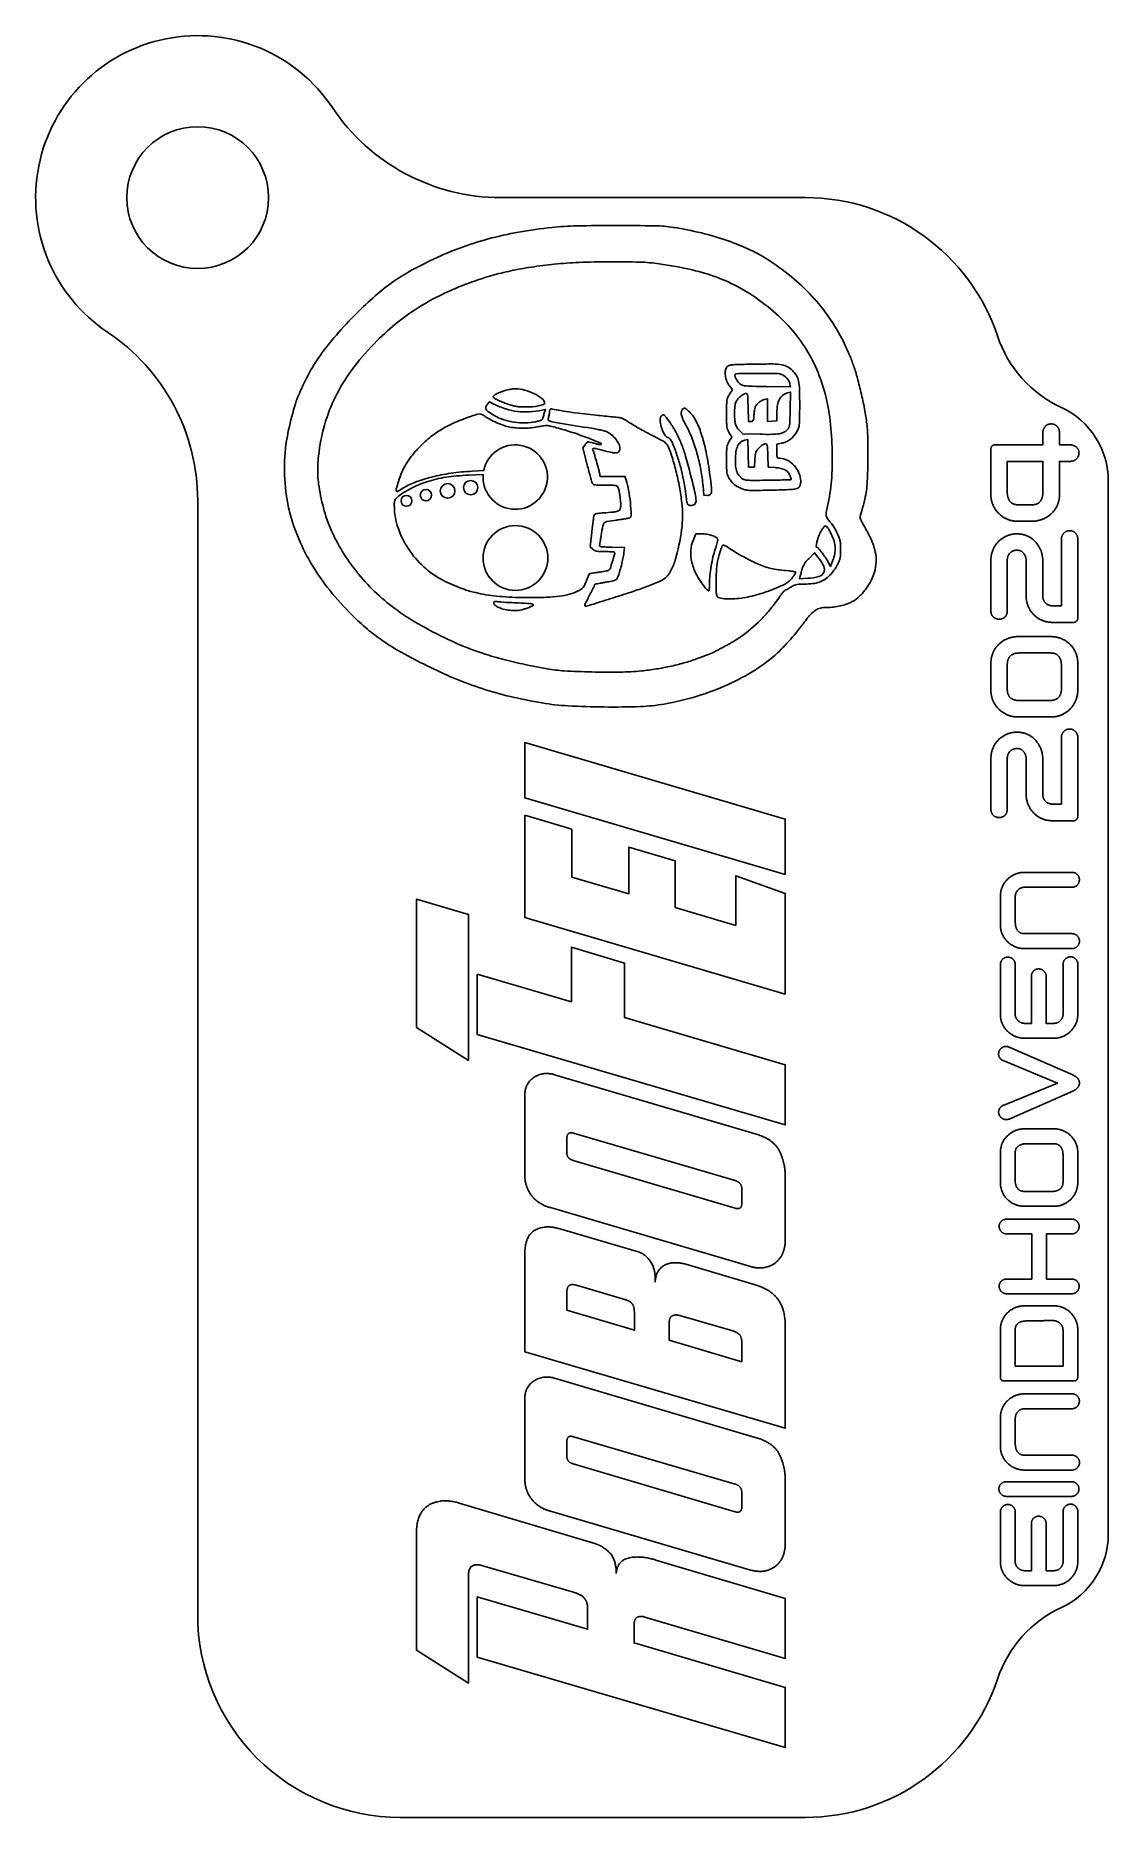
# Model space of a CAD drawing. Header units: millimetres. Extents: x -9.2 to 17.3, y -32.5 to 11.5.
import ezdxf

# ---------------------------------------------------------------- set-up
doc = ezdxf.new("R2010")
doc.units = ezdxf.units.MM

msp = doc.modelspace()

# ---------------------------------------------------------------- linework, layer by layer
for p, q in [((8.425, 1.517), (8.355, 1.5)), ((8.439, 0.834), (8.425, 1.517)), ((8.601, 1.02), (8.593, 0.834)), ((8.926, 0.834), (8.919, 1.122)), ((14.426, 0.156), (14.426, 1.283)), ((8.593, 0.834), (8.439, 0.834)), ((9.108, 0.82), (8.926, 0.834)), ((15.084, -0.095), (15.458, -0.095)), ((15.427, -0.505), (15.087, -0.505)), ((16.571, -0.946), (16.571, -2.898)), ((14.426, -2.72), (14.426, -1.47)), ((14.83, -1.47), (14.83, -2.722)), ((15.296, -2.351), (15.296, -1.478)), ((15.706, -1.478), (15.706, -2.351)), ((16.471, -3.001), (15.949, -3.001)), ((15.087, -3.353), (15.915, -3.353)), ((15.915, -3.757), (15.126, -3.757)), ((14.426, -4.675), (14.426, -4.008)), ((14.83, -4.053), (14.83, -4.636)), ((16.167, -4.636), (16.167, -4.053)), ((16.571, -4.008), (16.571, -4.675)), ((15.126, -4.931), (15.876, -4.931)), ((15.915, -5.336), (15.087, -5.336)), ((16.571, -5.843), (16.571, -7.796)), ((14.426, -7.617), (14.426, -6.368)), ((14.83, -6.368), (14.83, -7.62)), ((15.296, -7.249), (15.296, -6.376)), ((15.706, -6.376), (15.706, -7.249)), ((16.471, -7.899), (15.949, -7.899)), ((15.254, -9.174), (16.426, -9.174)), ((16.426, -9.542), (15.254, -9.542)), ((14.66, -10.465), (14.66, -9.768)), ((15.029, -9.768), (15.029, -10.415)), ((15.254, -10.688), (16.426, -10.688)), ((16.426, -11.057), (15.254, -11.057)), ((14.66, -12.677), (14.66, -11.45)), ((15.026, -11.45), (15.026, -12.677)), ((16.208, -12.677), (16.208, -11.444)), ((16.571, -11.444), (16.571, -12.677)), ((14.875, -13.489), (16.445, -14.178)), ((15.98, -13.271), (15.254, -13.271)), ((3.657, -14.171), (8.665, -15.65)), ((2.92, -16.622), (2.92, -14.69)), ((16.445, -14.576), (14.875, -15.265)), ((3.958, -15.744), (3.958, -16.08)), ((8.117, -16.787), (4.123, -15.615)), ((15.254, -15.508), (15.98, -15.508)), ((14.66, -16.83), (14.66, -16.097)), ((15.026, -16.099), (15.026, -16.794)), ((15.98, -15.876), (15.291, -15.876)), ((16.206, -16.83), (16.206, -16.136)), ((16.571, -16.097), (16.571, -16.83)), ((4.117, -16.286), (8.117, -17.471)), ((9.349, -16.681), (9.349, -18.266)), ((8.277, -17.347), (8.277, -16.999)), ((15.254, -17.053), (15.943, -17.053)), ((8.471, -18.903), (3.551, -17.453)), ((15.98, -17.421), (15.254, -17.421)), ((3.763, -17.972), (5.696, -18.537)), ((14.808, -17.739), (16.426, -17.739)), ((6.892, -18.85), (8.665, -19.38)), ((5.389, -19.722), (4.223, -19.38)), ((16.429, -19.58), (14.808, -19.58)), ((8.059, -20.499), (6.768, -20.122)), ((15.254, -19.879), (15.98, -19.879)), ((14.66, -21.639), (14.66, -20.473)), ((16.571, -20.473), (16.571, -21.639)), ((3.657, -21.666), (8.665, -23.145)), ((16.482, -21.734), (14.75, -21.734)), ((2.92, -24.117), (2.92, -22.185)), ((15.254, -22.052), (16.426, -22.052)), ((16.426, -22.42), (15.254, -22.42)), ((14.66, -23.343), (14.66, -22.646)), ((15.029, -22.646), (15.029, -23.293)), ((3.958, -23.239), (3.958, -23.575)), ((8.117, -24.282), (4.123, -23.11)), ((15.254, -23.566), (16.426, -23.566)), ((4.117, -23.781), (8.117, -24.966)), ((9.349, -24.176), (9.349, -25.761)), ((16.426, -23.934), (15.254, -23.934)), ((8.277, -24.842), (8.277, -24.494)), ((14.808, -24.222), (16.42, -24.222)), ((16.42, -24.584), (14.808, -24.584)), ((1.3, -24.748), (4.647, -25.749)), ((8.471, -26.398), (3.551, -24.948)), ((14.66, -26.194), (14.66, -24.966)), ((15.026, -24.966), (15.026, -26.194)), ((16.208, -26.194), (16.208, -24.961)), ((16.571, -24.961), (16.571, -26.194)), ((4.123, -26.951), (1.883, -26.297)), ((15.98, -26.788), (15.254, -26.788))]:
    msp.add_line(p, q)
for points in [[(-5.155, 0.006), (-5.155, -27.511, 0.414214), (-0.155, -32.511), (9.845, -32.511, 0.322675), (14.588, -29.095, -0.206172), (16.169, -27.325, 0.291776), (17.325, -25.511), (17.325, 0.489, 0.291776), (16.169, 2.302, -0.206172), (14.588, 4.073, 0.322675), (9.845, 7.489), (2.329, 7.489, -0.250492), (-1.829, 9.711, 1.218525), (-7.377, 4.163, -0.250492)], [(7.529, 0.315, -0.064903), (7.527, 0.199, -0.242378), (7.491, 0.149, -0.143298), (7.418, 0.135), (7.339, 0.143), (7.32, 0.373, 0.026155), (7.266, 0.768, 0.022532), (7.169, 1.176, 0.023046), (7.04, 1.561, 0.032933), (6.888, 1.888, -0.016652), (6.811, 2.041, -0.068659), (6.781, 2.139, -0.120122), (6.787, 2.213, -0.114578), (6.825, 2.276, -0.137736), (6.848, 2.289, -0.163614), (6.872, 2.287, -0.072132), (6.904, 2.268, -0.011786), (6.961, 2.219, -0.087498), (7.133, 1.998, -0.041289), (7.276, 1.663, -0.031941), (7.395, 1.213, -0.015704), (7.491, 0.629, -0.004931)], [(6.947, -0.091, -0.086573), (6.928, -0.053, -0.037004), (6.913, 0.019, -0.005543), (6.896, 0.164, 0.018612), (6.853, 0.448, 0.015467), (6.788, 0.746, 0.014874), (6.701, 1.053, 0.013899), (6.595, 1.361, 0.014838), (6.559, 1.448, 0.047546), (6.528, 1.503, 0.06778), (6.494, 1.54, 0.061855), (6.45, 1.567, -0.161097), (6.358, 1.656, -0.056251), (6.289, 1.829, -0.056547), (6.262, 2.008, -0.209038), (6.302, 2.112, -0.438924), (6.372, 2.109, -0.025748), (6.515, 1.92, -0.029146), (6.666, 1.669, -0.027323), (6.79, 1.397, -0.023938), (6.889, 1.103, -0.007058), (7.013, 0.643, -0.00516), (7.125, 0.183, -0.057157), (7.147, -0.005, -0.133172), (7.133, -0.057, -0.124483), (7.094, -0.096, -0.110977), (7.038, -0.115, -0.090123), (6.974, -0.11, -0.174115)], [(7.46, -2.225, -0.178977), (7.449, -2.221, -0.010813), (7.423, -2.196, -0.015078), (7.392, -2.164, -0.010499), (7.359, -2.126, -0.051548), (7.163, -1.832, -0.063351), (7.046, -1.524, -0.070374), (7.018, -1.225, -0.092535), (7.081, -0.959), (7.144, -0.817), (7.315, -0.817, -0.044572), (7.449, -0.829, -0.054099), (7.57, -0.865, -0.065241), (7.657, -0.915, -0.233047), (7.684, -0.971, -0.062397), (7.681, -0.997, -0.015125), (7.645, -1.123, -0.006599), (7.621, -1.195, 0.026545), (7.566, -1.383, 0.032196), (7.49, -1.84, 0.025172), (7.48, -2.04, -0.009707), (7.478, -2.111, -0.016127), (7.474, -2.171, -0.010002), (7.468, -2.218, -0.379527)], [(2.155, -2.514, -0.353074), (2.177, -2.486, -0.072925), (2.208, -2.484, -0.013894), (2.263, -2.49, 0.015167), (2.328, -2.497, 0.004958), (2.606, -2.514, 0.002273), (2.765, -2.522, -0.004005), (3.063, -2.538, -0.159821), (3.123, -2.561, -0.566079), (3.118, -2.594, -0.011981), (2.934, -2.663, -0.020936), (2.849, -2.69, -0.033972), (2.774, -2.704, -0.031287), (2.694, -2.708, -0.014804), (2.59, -2.705, -0.036467), (2.425, -2.682, -0.050876), (2.284, -2.637, -0.062995), (2.186, -2.577, -0.230318)]]:
    msp.add_lwpolyline(points, format="xyb", close=True)
for points in [[(-2.763, 2.326, -0.02068), (-2.671, 2.589, -0.030242), (-2.429, 3.108, -0.029452), (-2.124, 3.599, -0.026359), (-1.732, 4.096, -0.016582), (-1.226, 4.636, -0.015009), (-0.773, 5.061, -0.025615), (-0.367, 5.385, -0.026416), (0.061, 5.658, -0.017266), (0.58, 5.93, -0.021712), (1.293, 6.234, -0.023337), (2.012, 6.467, -0.022715), (2.768, 6.637, -0.018535), (3.589, 6.752, -0.019922), (4.202, 6.79, -0.005421), (5.173, 6.801, -0.004567), (6.136, 6.792, -0.034152), (6.591, 6.753, -0.020978), (7.279, 6.616, -0.024176), (7.919, 6.427, -0.025947), (8.493, 6.194, -0.036005), (8.977, 5.922, -0.030219), (9.564, 5.482, -0.034672), (10.066, 4.993)], [(4.26, 5.888, 0.016543), (3.648, 5.844, 0.010943), (3.078, 5.772, 0.015522), (2.574, 5.68, 0.016634), (2.106, 5.564, 0.016188), (1.643, 5.416, 0.023678), (0.955, 5.134, 0.028964), (0.344, 4.804, 0.029849), (-0.21, 4.415, 0.028213), (-0.725, 3.957, 0.032469), (-1.292, 3.311, 0.043561), (-1.712, 2.655, 0.045897), (-1.997, 1.965, 0.042841), (-2.158, 1.219, 0.010846), (-2.183, 0.988, 0.017259), (-2.192, 0.79)], [(10.448, 2.066, 0.035772), (10.32, 2.7, 0.040013), (10.095, 3.317, 0.042568), (9.779, 3.878, 0.041601), (9.365, 4.387, 0.03514), (8.849, 4.852, 0.035832), (8.3, 5.222, 0.038626), (7.717, 5.499, 0.034876), (7.048, 5.704, 0.021388), (6.238, 5.855, 0.02833), (5.764, 5.896)], [(10.822, 3.855, -0.013505), (10.951, 3.563, -0.018081), (11.052, 3.292, -0.015672), (11.142, 2.985, -0.00714), (11.242, 2.579, -0.014078), (11.325, 2.171, -0.021093), (11.372, 1.81, -0.018718), (11.391, 1.416, -0.008417), (11.388, 0.898, -0.005257), (11.375, 0.496, -0.021794), (11.354, 0.254, -0.026935), (11.314, 0.041, -0.011223), (11.239, -0.243), (11.209, -0.347, 0.207565), (11.229, -0.505), (11.265, -0.566, -0.022087), (11.452, -0.915, -0.046875), (11.558, -1.201, -0.059209), (11.594, -1.455, -0.066484), (11.567, -1.7, -0.053352), (11.476, -1.952, -0.047597), (11.33, -2.19, -0.049344), (11.149, -2.386, -0.071698), (10.953, -2.516, -0.039361), (10.824, -2.565)], [(8.033, 0.464, -0.02289), (7.969, 0.552, -0.042366), (7.93, 0.624, -0.066602), (7.911, 0.691, -0.032537), (7.903, 0.789, -0.007242), (7.903, 1.237, -0.032343), (7.911, 1.335, -0.066087), (7.93, 1.402, -0.042555), (7.969, 1.474), (8.035, 1.576), (7.969, 1.679, -0.043305), (7.93, 1.75, -0.066127), (7.911, 1.819, -0.031596), (7.903, 1.919, -0.003404), (7.902, 2.152, -0.003222), (7.903, 2.392, -0.034549), (7.911, 2.489, -0.072929), (7.932, 2.556, -0.038508), (7.975, 2.631), (8.047, 2.738), (7.978, 2.829, -0.065354), (7.908, 2.951, -0.062825), (7.871, 3.087, -0.069396), (7.871, 3.214, -0.136617), (7.911, 3.306, -0.134875), (7.959, 3.341, -0.062782), (8.035, 3.358, -0.019802), (8.179, 3.367, -0.001344), (8.589, 3.376, -0.005342), (9.05, 3.38, -0.040606), (9.266, 3.361, -0.084779), (9.404, 3.313, -0.071339), (9.529, 3.219, -0.060312), (9.626, 3.094, -0.083878), (9.678, 2.962, -0.045077), (9.701, 2.767, -0.006912), (9.706, 2.374, -0.001864), (9.704, 2.017, -0.02408), (9.697, 1.884, -0.059215), (9.677, 1.798, -0.040279), (9.636, 1.705)], [(9.321, 3.088, 0.070692), (9.249, 3.124, 0.078043), (9.101, 3.148, 0.004386), (8.637, 3.148, 0.001661), (8.141, 3.141, 0.335507), (8.104, 3.112, 0.118985), (8.104, 3.098)], [(2.301, 2.678, -0.011505), (2.37, 2.704, -0.039065), (2.535, 2.75, -0.020207), (2.616, 2.763, -0.027807), (2.689, 2.767, -0.067639), (2.917, 2.736, -0.047457), (3.16, 2.643, -0.048016), (3.353, 2.523, -0.233893), (3.409, 2.41, -0.331851), (3.384, 2.377)], [(8.159, 2.488, 0.073129), (8.124, 2.414, 0.051555), (8.104, 2.307, 0.042416), (8.104, 2.008, 0.044026), (8.124, 1.893, 0.045559), (8.139, 1.852, 0.052106), (8.194, 1.761, 0.038899), (8.225, 1.726), (8.302, 1.653), (8.729, 1.645, 0.007787), (9.033, 1.643, 0.038535), (9.204, 1.659, 0.070944), (9.315, 1.694, 0.092041), (9.401, 1.757, 0.07974), (9.437, 1.81, 0.074093), (9.456, 1.874, 0.028052), (9.465, 1.981, 0.002438), (9.471, 2.255), (9.48, 2.687), (9.399, 2.664, 0.098359), (9.285, 2.605, 0.105405), (9.205, 2.509, 0.081674), (9.159, 2.368, 0.03762), (9.144, 2.174), (9.143, 1.978), (8.913, 1.96), (8.913, 2.517), (8.83, 2.5, 0.054775), (8.792, 2.489)], [(8.122, 3.041, 0.018752), (8.136, 3.01, 0.035602), (8.156, 2.977, 0.043699), (8.214, 2.907, 0.036005), (8.243, 2.882, 0.096983), (8.303, 2.853, 0.041585), (8.392, 2.837, 0.017278), (8.545, 2.829, 0.001892), (8.897, 2.823), (9.482, 2.815), (9.465, 2.883, 0.063218), (9.435, 2.962)], [(8.705, 2.438, 0.036801), (8.67, 2.407, 0.039311), (8.628, 2.358, 0.075043), (8.604, 2.312, 0.053295), (8.59, 2.251, 0.011938), (8.58, 2.145, -0.006015), (8.571, 2.029, -0.075157), (8.56, 1.986, -0.205954), (8.54, 1.967, -0.091555), (8.503, 1.96), (8.439, 1.96), (8.432, 2.314, 0.002), (8.427, 2.549, 0.040002), (8.419, 2.62, 0.217599), (8.4, 2.646, 0.208026), (8.368, 2.65, 0.064581), (8.289, 2.614)], [(2.4, 2.002, -0.055121), (2.179, 2.101, -0.013151), (2.024, 2.198, -0.106049), (1.965, 2.257, -0.228681), (1.959, 2.314, -0.087003), (1.998, 2.386), (2.047, 2.446), (2.158, 2.39, 0.037102), (2.454, 2.27, 0.094684), (3.035, 2.198, 0.037296), (3.35, 2.243), (3.431, 2.26), (3.394, 2.137, -0.009609), (3.379, 2.088, -0.012754), (3.362, 2.045, -0.010099), (3.347, 2.009, -0.113045), (3.338, 1.997, -0.095791), (3.325, 1.99, -0.007562), (3.285, 1.977, -0.010054), (3.237, 1.964, -0.007526), (3.183, 1.952, -0.050854), (2.934, 1.923)], [(2.255, 2.488, -0.028589), (2.209, 2.513, -0.013015), (2.159, 2.544, -0.121559), (2.143, 2.563, -0.253561), (2.143, 2.581)], [(3.113, 2.326, -0.02178), (2.948, 2.319, -0.012117), (2.814, 2.322, -0.026654), (2.712, 2.333, -0.028242), (2.616, 2.354, -0.015355), (2.5, 2.389)], [(3.524, 2.143, 0.009457), (3.53, 2.184, -0.018141), (3.539, 2.237, -0.119336), (3.55, 2.261, -0.207583), (3.568, 2.27, -0.072493), (3.597, 2.268, 0.013507), (3.801, 2.229)], [(3.095, 1.807, 0.025696), (3.27, 1.833, -0.012859), (3.393, 1.856, -0.053496), (3.469, 1.859, -0.044208), (3.55, 1.847, -0.006935), (3.706, 1.807, -0.012549), (4.09, 1.692, -0.011992), (4.473, 1.556, -0.007187), (4.799, 1.426, -0.694079), (4.798, 1.391, -0.111935), (4.778, 1.389, -0.027925), (4.683, 1.406, -0.01174), (4.628, 1.421, 0.004596), (4.511, 1.453, 0.105973), (4.476, 1.455, 0.181439), (4.451, 1.441, 0.019074), (4.408, 1.386), (4.355, 1.31), (4.461, 0.893, 0.002623), (4.503, 0.73, 0.003711), (4.542, 0.585, 0.002147), (4.577, 0.463, 0.052052), (4.59, 0.431, 0.167477), (4.616, 0.407, 0.069422), (4.662, 0.394, 0.030533), (4.743, 0.387, 0.004464), (4.908, 0.386, -0.003137), (5.101, 0.385, -0.047022), (5.168, 0.377, -0.1475), (5.203, 0.359, -0.105691), (5.227, 0.321, -0.050824), (5.251, 0.231, -0.023075), (5.287, -0.084, -0.053463), (5.284, -0.175, -0.152202), (5.259, -0.226, -0.136082), (5.209, -0.257, -0.04687), (5.107, -0.276, -0.004707), (4.861, -0.297, 0.005889), (4.731, -0.308, 0.048235), (4.672, -0.319, 0.124772), (4.642, -0.337, 0.146247), (4.626, -0.367, 0.017292), (4.62, -0.403, 0.001094), (4.605, -0.51, 0.001607), (4.589, -0.637, 0.001194), (4.572, -0.778), (4.53, -1.135), (4.598, -1.194, 0.056617), (4.644, -1.225, 0.071659), (4.693, -1.243, 0.041709), (4.763, -1.251, 0.007813), (4.891, -1.253, -0.005352), (4.978, -1.254, -0.008186), (5.053, -1.256, -0.003682), (5.117, -1.26, -0.18107), (5.129, -1.265, -0.26977), (5.139, -1.303, -0.006069), (5.084, -1.491, -0.007386), (5.026, -1.675, -0.186671), (4.993, -1.715, -0.072962), (4.967, -1.724, -0.01645), (4.826, -1.751, -0.007109), (4.741, -1.763, 0.004032), (4.658, -1.774, 0.006188), (4.587, -1.785, 0.002447), (4.526, -1.796, 0.153692), (4.517, -1.8, 0.092253), (4.51, -1.81, 0.001924), (4.488, -1.859, 0.004417), (4.463, -1.918, 0.002952), (4.436, -1.986, -0.013428), (4.391, -2.089, -0.064447), (4.357, -2.143, -0.080109), (4.314, -2.181, -0.02738), (4.241, -2.222, -0.044383), (4.025, -2.304, -0.03439), (3.778, -2.355, -0.025068), (3.46, -2.382, -0.009354), (3.012, -2.389, -0.017022), (2.352, -2.365, -0.032474), (1.826, -2.293, -0.037134), (1.363, -2.163, -0.03203), (0.9, -1.96, -0.066302), (0.429, -1.631, -0.061089), (0.046, -1.183, -0.062866), (-0.209, -0.668, -0.079878), (-0.3, -0.147, -0.011336), (-0.3, -0.037, -0.086599), (-0.289, 0.013, -0.103066), (-0.263, 0.053, -0.019057), (-0.197, 0.114, -0.040465), (-0.07, 0.206, -0.018553), (0.108, 0.306, -0.018025), (0.308, 0.399, -0.021427), (0.503, 0.472, -0.02059), (0.733, 0.536, -0.018564), (0.974, 0.583, -0.017138), (1.237, 0.616, -0.01261), (1.53, 0.635), (1.891, 0.649, 31.781777), (1.905, 0.748), (1.621, 0.733, 0.021775), (1.1, 0.682, 0.026753), (0.621, 0.588, 0.029569), (0.207, 0.457, 0.050872), (-0.116, 0.294, -0.021), (-0.219, 0.234, -0.434824), (-0.249, 0.245, -0.174282), (-0.252, 0.294, -0.006041), (-0.198, 0.479, -0.027458), (-0.113, 0.708, -0.032862), (-0.008, 0.912, -0.031827), (0.126, 1.106, -0.023226), (0.297, 1.304, -0.029673), (0.562, 1.551, -0.035491), (0.839, 1.749, -0.032656), (1.16, 1.918, -0.01976), (1.559, 2.077, -0.00766), (1.727, 2.134, -0.068234), (1.803, 2.147, -0.123527), (1.861, 2.135, -0.046869), (1.932, 2.091, 0.039971), (2.056, 2.014, 0.034981), (2.41, 1.859, 0.040758), (2.55, 1.821, 0.027821), (2.719, 1.8)], [(6.631, -1.463, -0.043313), (6.521, -1.737, -0.066243), (6.44, -1.855, -0.07391), (6.333, -1.942, -0.04121), (6.161, -2.028, -0.007563), (5.828, -2.154, -0.008072), (5.479, -2.274, -0.002971), (4.982, -2.432, -0.000296), (4.436, -2.603, -0.278677), (4.412, -2.597, -0.319729), (4.405, -2.558, -0.003661), (4.527, -2.312, -0.003862), (4.652, -2.069, -0.280107), (4.689, -2.046, 0.038738), (4.714, -2.045, 0.002799), (4.783, -2.034, 0.003909), (4.865, -2.02, 0.002946), (4.955, -2.003, 0.006246), (5.099, -1.974, 0.062591), (5.156, -1.953, 0.125578), (5.19, -1.924, 0.05279), (5.219, -1.87, 0.027745), (5.258, -1.76, 0.019288), (5.343, -1.425, 0.01829), (5.367, -1.285), (5.385, -1.152), (5.069, -1.145, -0.003764), (4.896, -1.139, -0.027552), (4.813, -1.132, -0.074251), (4.773, -1.119, -0.360245), (4.763, -1.099, 0.019455), (4.769, -1.074, 0.001755), (4.78, -1.012, 0.002278), (4.792, -0.937, 0.001778), (4.805, -0.856, -0.007631), (4.847, -0.613, -0.149204), (4.882, -0.546, -0.155866), (4.948, -0.512, -0.008542), (5.181, -0.475, 0.003088), (5.301, -0.458, 0.004611), (5.406, -0.441, 0.002049), (5.495, -0.425, 0.094062), (5.512, -0.418, 0.274266), (5.548, -0.348, 0.010516), (5.526, -0.045, 0.018959), (5.484, 0.267, 0.037093), (5.423, 0.511), (5.392, 0.603), (4.78, 0.603), (4.763, 0.693, 0.021049), (4.741, 0.787, 0.006206), (4.632, 1.166, 0.018763), (4.598, 1.264, -0.192107), (4.598, 1.289, -0.335833), (4.615, 1.299, -0.032008), (4.671, 1.289, -0.000819), (4.917, 1.227, 0.01011), (5.075, 1.191, 0.055056), (5.163, 1.182, 0.118014), (5.217, 1.196, 0.149924), (5.253, 1.232, 0.181342), (5.266, 1.328, 0.074233), (5.217, 1.451, 0.063236), (5.122, 1.577, 0.058198), (4.995, 1.679, 0.052777), (4.933, 1.71, 0.023384), (4.846, 1.737, 0.01766), (4.729, 1.764, 0.007566), (4.571, 1.792, -0.000465), (3.777, 1.919, -0.015712), (3.589, 1.955, -0.096055), (3.515, 1.987, -0.332094), (3.499, 2.034, 0.0214), (3.507, 2.061)], [(4.391, 2.146, 0.006563), (4.676, 2.115, -0.000942), (5.105, 2.074, -0.014399), (5.252, 2.056, -0.043838), (5.335, 2.035, -0.068517), (5.4, 2.002, 0.009883), (5.544, 1.907, 0.010386), (5.689, 1.82, 0.008817), (5.857, 1.727, 0.00439), (6.073, 1.615, -0.007743), (6.318, 1.486, -0.077563), (6.409, 1.415, -0.095598), (6.467, 1.325, -0.014449), (6.541, 1.123, -0.018952), (6.651, 0.745, -0.016498), (6.738, 0.342, -0.017026), (6.795, -0.046, -0.027903), (6.814, -0.378, -0.032426), (6.792, -0.713)], [(-3.01, 0.963, -0.024844), (-2.977, 1.369, -0.016765), (-2.927, 1.67)], [(9.47, 1.516, -0.055225), (9.364, 1.454, -0.065837), (9.252, 1.421), (9.143, 1.404), (9.143, 1.228, 0.005477), (9.145, 1.112, 0.08947), (9.152, 1.074, 0.236666), (9.172, 1.057, 0.063689), (9.214, 1.051, -0.120305), (9.399, 1.004, -0.085731), (9.569, 0.873, -0.083102), (9.689, 0.687, -0.101694), (9.732, 0.486, -0.100299), (9.708, 0.366, -0.22319), (9.641, 0.306, -0.064812), (9.488, 0.28, -0.003713), (9.011, 0.265, -0.001662), (8.615, 0.257, -0.017983), (8.456, 0.26, -0.044158), (8.355, 0.274, -0.046281), (8.261, 0.306, -0.021901), (8.161, 0.356)], [(9.444, -2.156, 0.012626), (9.485, -2.13, -0.034256), (9.55, -2.091, -0.063553), (9.608, -2.07, -0.042455), (9.683, -2.061, -0.008302), (9.819, -2.057, 0.025129), (10.034, -2.043, 0.053818), (10.196, -2.007, 0.06444), (10.327, -1.942, 0.054237), (10.446, -1.843, 0.023552), (10.497, -1.786, 0.028117), (10.603, -1.637, 0.023577), (10.641, -1.57, 0.019905), (10.682, -1.479, 0.046303), (10.704, -1.408, 0.039787), (10.714, -1.327, 0.011523), (10.717, -1.201, 0.012546), (10.713, -1.078, 0.036), (10.703, -0.993, 0.039744), (10.681, -0.915, 0.018181), (10.64, -0.817, 0.019383), (10.603, -0.744, 0.023742), (10.502, -0.579, 0.020637), (10.454, -0.515), (10.403, -0.452, -0.226222), (10.362, -0.285), (10.411, -0.054, 0.036624), (10.497, 0.58)], [(3.986, -5.062, -0.028967), (3.345, -4.99, -0.015549), (2.566, -4.832, -0.020465), (1.867, -4.637, -0.020749), (1.194, -4.388, -0.016738), (0.494, -4.067, -0.010807), (-0.119, -3.744, -0.022625), (-0.578, -3.462, -0.026166), (-0.965, -3.169, -0.021002), (-1.35, -2.815, -0.027033), (-1.896, -2.207, -0.033661), (-2.331, -1.584, -0.035538), (-2.659, -0.94, -0.037396), (-2.887, -0.267, -0.027211), (-2.963, 0.117)], [(-2.17, 0.424, 0.031746), (-2.05, -0.173, 0.036412), (-1.858, -0.722, 0.036079), (-1.587, -1.242, 0.030161), (-1.229, -1.752)], [(10.292, -0.657, -0.064736), (10.312, -0.635, -0.212792), (10.348, -0.625, -0.180535), (10.383, -0.645, -0.056027), (10.427, -0.708, -0.007012), (10.503, -0.858, -0.048357), (10.559, -1.007, -0.057299), (10.582, -1.156, -0.056137), (10.57, -1.308, -0.043675), (10.525, -1.468), (10.468, -1.62), (10.413, -1.517, 0.028277), (10.35, -1.41, 0.014663), (10.26, -1.285, 0.007205), (10.166, -1.166, 0.226019), (10.133, -1.15, -0.446416), (10.114, -1.129)], [(8.152, -2.412, -0.020589), (7.955, -2.422, -0.041195), (7.8, -2.411, -0.01584), (7.726, -2.397, -0.092027), (7.69, -2.382, -0.13782), (7.669, -2.358, -0.052473), (7.654, -2.315, -0.046261), (7.648, -2.267, -0.011818), (7.643, -2.031, -0.005216), (7.645, -1.893, -0.007335), (7.652, -1.707, -0.018774), (7.665, -1.573, -0.022982), (7.685, -1.457, -0.017524), (7.718, -1.333, -0.006493), (7.744, -1.249, -0.008976), (7.77, -1.175, -0.006115), (7.793, -1.114, -0.102261), (7.805, -1.096, -0.243153), (7.821, -1.091, -0.052458), (7.85, -1.099, -0.040488), (7.887, -1.117, -0.021225), (7.929, -1.145, 0.022439), (8.095, -1.254, 0.018802), (8.565, -1.509)], [(9.822, -1.555, -0.033014), (9.87, -1.492, -0.017524), (9.936, -1.42), (10.073, -1.281), (10.158, -1.388, -0.054594), (10.3, -1.614, -0.230236), (10.301, -1.769, -0.219006), (10.178, -1.87, -0.049838), (9.904, -1.913), (9.699, -1.925), (9.716, -1.864, 0.001314), (9.725, -1.832)], [(8.899, -1.641, 0.02286), (9.047, -1.679, 0.019603), (9.214, -1.706, 0.009447), (9.431, -1.728, -0.009251), (9.498, -1.735, -0.015146), (9.553, -1.744, -0.009983), (9.604, -1.754, -0.159317), (9.592, -1.803, -0.022023), (9.54, -1.877, -0.025463), (9.478, -1.951, -0.041575), (9.417, -2.006, -0.054156), (9.289, -2.083)], [(8.753, -2.931, 0.024424), (8.993, -2.662, 0.021758), (9.217, -2.36, -0.011891), (9.26, -2.298, -0.017333), (9.302, -2.247, -0.012914), (9.338, -2.207, -0.324205), (9.371, -2.196)], [(10.5, -2.627, -0.032222), (10.349, -2.632, 0.07655), (10.219, -2.647, 0.072968), (10.097, -2.701, 0.062031), (9.98, -2.796, 0.036129), (9.865, -2.936, -0.013247), (9.705, -3.149)], [(-0.289, -2.659, 0.029476), (0.304, -3.046, 0.019577), (1.025, -3.422)], [(1.969, -3.794, 0.015965), (2.469, -3.937, 0.014019), (2.999, -4.055), (3.473, -4.146, 0.033425), (3.89, -4.198, 0.008555), (4.569, -4.225, 0.009116), (5.271, -4.228, 0.020448), (5.803, -4.199, 0.016347), (6.164, -4.152, 0.014496), (6.537, -4.081, 0.014887), (6.891, -3.991, 0.021555), (7.198, -3.888, -0.000521), (7.258, -3.865, -0.000412), (7.324, -3.841, -0.000417), (7.384, -3.818, -0.001046), (7.429, -3.801, 0.02482), (7.589, -3.733)], [(9.336, -3.577, -0.016069), (9.162, -3.75, -0.046795), (8.613, -4.172, -0.034497), (7.938, -4.536, -0.032581), (7.174, -4.824, -0.030314), (6.361, -5.018, -0.034961), (5.775, -5.079)]]:
    msp.add_lwpolyline(points, format="xyb")
for points in [[(14.529, 1.386), (15.709, 1.386), (15.709, 1.673)], [(16.119, 1.673), (16.119, 1.386), (16.351, 1.386)], [(15.709, 0.204), (15.709, 0.976), (14.83, 0.976), (14.83, 0.204)], [(16.395, 0.976), (16.119, 0.976), (16.119, 0.156)], [(15.952, -2.591), (16.167, -2.591), (16.167, -0.946)], [(15.952, -7.489), (16.167, -7.489), (16.167, -5.843)], [(15.254, -12.903), (15.425, -12.903), (15.425, -11.74)], [(15.79, -11.74), (15.79, -12.903), (15.98, -12.903)], [(14.727, -14.928), (16.074, -14.376), (14.727, -13.823)], [(14.808, -19.218), (15.433, -19.218), (15.433, -18.102), (14.808, -18.102)], [(16.423, -18.102), (15.798, -18.102), (15.798, -19.218), (16.423, -19.218)], [(9.349, -20.387), (9.349, -22.903), (2.92, -21.012), (2.92, -18.614)], [(3.958, -19.557), (3.958, -19.987), (5.625, -20.482), (5.625, -20.052)], [(6.485, -20.305), (6.485, -20.729), (8.277, -21.259), (8.277, -20.782)], [(15.026, -20.473), (15.026, -21.365), (16.206, -21.365), (16.206, -20.473)], [(1.53, -26.533), (1.53, -29.196), (0.245, -28.383), (0.245, -25.49)], [(15.254, -26.419), (15.425, -26.419), (15.425, -25.256)], [(15.79, -25.256), (15.79, -26.419), (15.98, -26.419)], [(6.155, -26.156), (9.349, -27.105), (9.349, -28.589), (5.884, -27.564)], [(5.619, -27.759), (5.619, -28.201), (9.349, -29.302), (9.349, -30.787), (1.748, -28.554), (1.748, -27.069), (4.47, -27.865), (4.47, -27.334)]]:
    msp.add_lwpolyline(points)
for points in [[(9.349, -9.228), (2.92, -7.336), (2.92, -5.969), (9.349, -7.861)], [(2.92, -7.76), (4.081, -8.108), (4.081, -9.292), (5.489, -9.705), (5.489, -8.55), (6.633, -8.886), (6.633, -10.041), (8.129, -10.483), (8.129, -9.257), (9.349, -9.699), (9.349, -12.18), (2.92, -10.288)], [(1.53, -13.818), (0.245, -13.004), (0.245, -9.84), (1.53, -10.212)], [(1.742, -11.691), (4.069, -12.368), (4.069, -11.025), (5.378, -11.414), (5.378, -12.757), (9.349, -13.924), (9.349, -15.409), (1.742, -13.175)]]:
    msp.add_lwpolyline(points, close=True)
for centre, radius in [((-5.155, 7.489), 1.75), ((1.584, 0.326), 0.178), ((0, 0), 0.135), ((0.48, 0.142), 0.14), ((1.015, 0.246), 0.18), ((2.689, -1.411), 0.8)]:
    msp.add_circle(centre, radius)
for centre, radius, start, end in [((8.588, 1.156), 0.459, 154.4, 172.9016), ((8.41, 1.242), 0.261, 128.3651, 154.4), ((8.425, 1.223), 0.286, 104.0122, 128.3651), ((9.115, 0.918), 0.566, 130.6439, 136.4304), ((9.053, 0.99), 0.471, 124.0041, 130.6439), ((9.003, 1.065), 0.38, 117.0727, 124.0041), ((8.857, 1.35), 0.0601, 89.9999, 117.0727), ((8.857, 1.364), 0.0456, 48.2995, 89.9999), ((8.851, 1.357), 0.0551, 12.0661, 48.2995), ((8.527, 1.288), 0.386, 2.1832, 12.0661), ((9.781, 1.008), 1.661, 172.9016, 180.0102), ((10.646, 1.008), 2.527, 180.0101, 182.5136), ((8.971, 0.934), 0.85, 182.5136, 188.1555), ((11.013, 0.922), 2.415, 174.973, 177.68), ((8.842, 1.113), 0.235, 159.9978, 174.973), ((8.785, 1.133), 0.175, 141.6374, 159.9978), ((9.4, 0.647), 0.958, 136.4304, 141.6374), ((-5.016, 0.772), 13.939, 1.4397, 2.1832), ((8.642, 0.887), 0.518, 188.1555, 195.5461), ((8.421, 0.826), 0.288, 195.5461, 207.0172), ((8.453, 0.842), 0.324, 207.0172, 214.7492), ((8.65, 0.979), 0.564, 214.7191, 224.8673), ((8.436, 0.766), 0.262, 224.897, 233.8515), ((8.396, 0.711), 0.194, 233.8515, 254.2099), ((8.453, 0.912), 0.403, 254.2099, 265.9906), ((8.553, 2.339), 1.833, 265.9906, 270.4257), ((9.018, -0.336), 1.159, 78.5106, 85.5451), ((8.721, 21.633), 21.124, 271.1345, 271.6361), ((9.179, 0.455), 0.352, 61.4315, 78.5106), ((5.085, 148.923), 148.466, 271.63612, 271.6996), ((9.233, 0.554), 0.239, 39.8117, 61.4315), ((9.167, 0.499), 0.326, 22.6765, 39.8117), ((8.619, 0.27), 0.919, 20.3143, 22.6765), ((9, 0.411), 0.513, 16.66, 20.3143), ((9.488, 0.534), 0.0118, 271.6996, 337.3338), ((8.871, 0.372), 0.648, 14.0367, 16.66), ((11.061, -1.214), 0.949, 154.1602, 161.3574), ((-18.378, 5.863), 29.138, 344.8899, 344.9942), ((7.831, 0.682), 3.113, 283.9936, 288.4408), ((6.191, -0.378), 3.619, 300.4488, 303.9105)]:
    msp.add_arc(centre, radius, start, end)
for centre, major_axis, ratio, start_param, end_param in [((10.001, -67.327), (-7.012, 73.13), 0.550938, 6.214674, 6.251716), ((6.491, 1.698), (-1.225, -4.731), 0.98256, 2.277695, 2.560935), ((8.225, 3.043), (-0.096, 0.171), 0.47615, 0.996081, 1.320031), ((9.12, 2.769), (0.054, 0.376), 0.950868, 5.377965, 5.844536), ((2.383, 2.564), (0.402, 0.155), 0.315764, 1.65251, 1.960204), ((5.09, -2.222), (5.918, -7.468), 0.753694, 3.623785, 3.710068), ((2.235, 2.536), (0.102, 0.025), 0.950367, 1.841564, 2.42228), ((2.403, 2.479), (0.343, -0.136), 0.136127, 4.322875, 5.053189), ((3.093, 2.765), (0.78, 0.082), 0.559876, 4.679533, 5.035455), ((13.075, 6.969), (12.803, 2.717), 0.323709, 3.836066, 3.900524), ((8.532, 2.265), (0.437, -0.048), 0.946716, 2.260137, 2.690198), ((8.927, 1.939), (0.066, 0.581), 0.79391, 0.433466, 0.636037), ((2.983, 3.616), (1.318, 1.126), 0.959263, 3.677126, 3.997142), ((3.038, 4.107), (1.473, 1.867), 0.92642, 3.706236, 3.872228), ((2.701, 3.39), (-0.532, 1.719), 0.383999, 3.719401, 3.79035), ((2.532, 1.181), (6.111, -5.209), 0.98495, 0.637775, 0.824823), ((9.108, 1.983), (0.599, -0.002), 0.979211, 5.36484, 5.793823), ((2.181, 1.278), (4.155, 3.423), 0.91026, 2.467806, 2.635676), ((1.245, 0.323), (3.299, -1.216), 0.794419, 3.413581, 3.540981), ((8.38, 0.724), (0.431, 0.073), 0.968408, 3.632128, 4.025125), ((8.725, 0.519), (0.797, 0.008), 0.015581, 4.512242, 5.259241), ((2.297, 0.578), (2.656, -4.274), 0.860247, 0.64505, 0.810242), ((10.351, -0.933), (-0.178, -0.429), 0.399859, 4.187739, 4.567502), ((10.656, -1.087), (-0.225, -0.706), 0.707473, 4.68834, 4.991508), ((2.882, 1.339), (5.132, 0.73), 0.96774, 3.658899, 3.916834), ((8.828, -1.026), (0.992, -0.476), 0.499612, 4.687054, 5.01698), ((9.842, -1.324), (0.235, 0.905), 0.019073, 4.121145, 4.249825), ((10.235, -1.779), (0.479, 0.069), 0.921767, 2.463067, 2.766616), ((8.109, -0.886), (2.609, 0.663), 0.568093, 4.840446, 5.033015), ((9.391, -2.07), (0.23, 0.143), 0.375042, 4.398624, 4.709713), ((8.571, 4.656), (-1.061, -7.051), 0.60598, 0.148094, 0.246341), ((10.058, -0.777), (1.482, -1.346), 0.864706, 5.615219, 5.797011), ((6.313, -0.262), (-0.208, 3.69), 0.948413, 3.653951, 3.851739), ((4.789, 3.721), (6.737, 4.619), 0.950136, 3.647802, 3.776608), ((7.307, -0.296), (3.42, 3.313), 0.630088, 4.234667, 4.34449), ((1.69, 9.307), (-5.669, 14.246), 0.582961, 3.406524, 3.465149), ((7.883, 27.3), (-7.328, -31.881), 0.781478, 0.13545, 0.204797)]:
    msp.add_ellipse(centre, major_axis=major_axis, ratio=ratio, start_param=start_param, end_param=end_param)
for points in [[(15.709, 1.673), (15.709, 1.765), (15.812, 1.899), (15.913, 1.899)], [(15.913, 1.899), (16.016, 1.899), (16.119, 1.765), (16.119, 1.673)], [(14.426, 1.283), (14.426, 1.325), (14.487, 1.386), (14.529, 1.386)], [(16.351, 1.386), (16.451, 1.386), (16.599, 1.286), (16.599, 1.183)], [(16.599, 1.183), (16.599, 1.096), (16.482, 0.976), (16.395, 0.976)], [(15.087, -0.505), (14.95, -0.505), (14.711, -0.402), (14.529, -0.22), (14.426, 0.019), (14.426, 0.156)], [(14.83, 0.204), (14.83, 0.078), (14.959, -0.095), (15.084, -0.095)], [(16.119, 0.156), (16.119, 0.008), (16.008, -0.232), (15.821, -0.407), (15.567, -0.505), (15.427, -0.505)], [(15.458, -0.095), (15.584, -0.095), (15.709, 0.078), (15.709, 0.204)], [(14.426, -1.47), (14.426, -1.331), (14.526, -1.091), (14.699, -0.915), (14.936, -0.815), (15.07, -0.815)], [(15.07, -0.815), (15.207, -0.815), (15.441, -0.918), (15.609, -1.102), (15.706, -1.342), (15.706, -1.478)], [(16.167, -0.946), (16.167, -0.859), (16.284, -0.736), (16.37, -0.736)], [(16.37, -0.736), (16.457, -0.736), (16.571, -0.859), (16.571, -0.946)], [(15.07, -1.219), (14.967, -1.219), (14.83, -1.358), (14.83, -1.47)], [(15.296, -1.478), (15.296, -1.372), (15.179, -1.219), (15.07, -1.219)], [(15.949, -3.001), (15.81, -3.001), (15.572, -2.901), (15.397, -2.722), (15.296, -2.488), (15.296, -2.351)], [(15.706, -2.351), (15.706, -2.452), (15.843, -2.591), (15.952, -2.591)], [(14.63, -2.923), (14.543, -2.923), (14.426, -2.809), (14.426, -2.72)], [(14.83, -2.722), (14.83, -2.809), (14.716, -2.923), (14.63, -2.923)], [(16.571, -2.898), (16.571, -2.94), (16.512, -3.001), (16.471, -3.001)], [(14.426, -4.008), (14.426, -3.872), (14.529, -3.632), (14.711, -3.456), (14.95, -3.353), (15.087, -3.353)], [(15.915, -3.353), (16.052, -3.353), (16.292, -3.456), (16.468, -3.632), (16.571, -3.872), (16.571, -4.008)], [(15.126, -3.757), (14.97, -3.757), (14.83, -3.916), (14.83, -4.053)], [(16.167, -4.053), (16.167, -3.93), (16.038, -3.757), (15.915, -3.757)], [(15.087, -5.336), (14.95, -5.336), (14.711, -5.233), (14.529, -5.051), (14.426, -4.811), (14.426, -4.675)], [(14.83, -4.636), (14.83, -4.795), (14.989, -4.931), (15.126, -4.931)], [(15.876, -4.931), (16.027, -4.931), (16.167, -4.772), (16.167, -4.636)], [(16.571, -4.675), (16.571, -4.811), (16.468, -5.051), (16.292, -5.233), (16.052, -5.336), (15.915, -5.336)], [(14.426, -6.368), (14.426, -6.228), (14.526, -5.989), (14.699, -5.813), (14.936, -5.712), (15.07, -5.712)], [(15.07, -5.712), (15.207, -5.712), (15.441, -5.816), (15.609, -6), (15.706, -6.24), (15.706, -6.376)], [(16.167, -5.843), (16.167, -5.757), (16.284, -5.634), (16.37, -5.634)], [(16.37, -5.634), (16.457, -5.634), (16.571, -5.757), (16.571, -5.843)], [(15.07, -6.117), (14.967, -6.117), (14.83, -6.256), (14.83, -6.368)], [(15.296, -6.376), (15.296, -6.27), (15.179, -6.117), (15.07, -6.117)], [(15.949, -7.899), (15.81, -7.899), (15.572, -7.799), (15.397, -7.62), (15.296, -7.386), (15.296, -7.249)], [(15.706, -7.249), (15.706, -7.35), (15.843, -7.489), (15.952, -7.489)], [(14.63, -7.821), (14.543, -7.821), (14.426, -7.707), (14.426, -7.617)], [(14.83, -7.62), (14.83, -7.707), (14.716, -7.821), (14.63, -7.821)], [(16.571, -7.796), (16.571, -7.838), (16.512, -7.899), (16.471, -7.899)], [(14.66, -9.768), (14.66, -9.648), (14.752, -9.428), (14.914, -9.266), (15.135, -9.174), (15.254, -9.174)], [(16.426, -9.174), (16.507, -9.174), (16.61, -9.28), (16.61, -9.355)], [(15.254, -9.542), (15.165, -9.542), (15.029, -9.676), (15.029, -9.768)], [(16.61, -9.355), (16.61, -9.43), (16.507, -9.542), (16.426, -9.542)], [(15.254, -11.057), (15.135, -11.057), (14.914, -10.964), (14.752, -10.803), (14.66, -10.588), (14.66, -10.465)], [(15.029, -10.415), (15.029, -10.529), (15.14, -10.688), (15.254, -10.688)], [(16.426, -10.688), (16.504, -10.688), (16.613, -10.797), (16.613, -10.872)], [(16.613, -10.872), (16.613, -10.948), (16.504, -11.057), (16.426, -11.057)], [(14.66, -11.45), (14.66, -11.374), (14.769, -11.268), (14.842, -11.268)], [(14.842, -11.268), (14.923, -11.268), (15.026, -11.374), (15.026, -11.45)], [(16.208, -11.444), (16.208, -11.369), (16.317, -11.26), (16.392, -11.26)], [(16.392, -11.26), (16.468, -11.26), (16.571, -11.369), (16.571, -11.444)], [(15.425, -11.74), (15.425, -11.665), (15.528, -11.559), (15.603, -11.559)], [(15.603, -11.559), (15.678, -11.559), (15.79, -11.665), (15.79, -11.74)], [(15.254, -13.271), (15.135, -13.271), (14.914, -13.176), (14.752, -13.015), (14.66, -12.8), (14.66, -12.677)], [(15.026, -12.677), (15.026, -12.769), (15.162, -12.9), (15.254, -12.903)], [(15.98, -12.903), (16.077, -12.903), (16.208, -12.769), (16.208, -12.677)], [(16.571, -12.677), (16.571, -12.8), (16.479, -13.015), (16.317, -13.176), (16.102, -13.271), (15.98, -13.271)], [(14.616, -13.659), (14.616, -13.578), (14.727, -13.472), (14.8, -13.472)], [(14.8, -13.472), (14.83, -13.472), (14.875, -13.489)], [(14.727, -13.823), (14.677, -13.801), (14.616, -13.712), (14.616, -13.659)], [(2.92, -14.69), (2.92, -14.383), (3.374, -14.089), (3.657, -14.171)], [(16.445, -14.178), (16.515, -14.206), (16.61, -14.306), (16.613, -14.378)], [(16.613, -14.378), (16.61, -14.44), (16.515, -14.549), (16.445, -14.576)], [(14.616, -15.095), (14.616, -15.045), (14.677, -14.95), (14.727, -14.928)], [(14.8, -15.279), (14.727, -15.279), (14.616, -15.171), (14.616, -15.095)], [(14.875, -15.265), (14.842, -15.279), (14.8, -15.279)], [(4.123, -15.615), (3.958, -15.568), (3.958, -15.744)], [(8.665, -15.65), (9.066, -15.774), (9.349, -16.345), (9.349, -16.681)], [(14.66, -16.097), (14.66, -15.974), (14.752, -15.759), (14.914, -15.6), (15.135, -15.508), (15.254, -15.508)], [(15.98, -15.508), (16.102, -15.508), (16.317, -15.6), (16.479, -15.759), (16.571, -15.974), (16.571, -16.097)], [(3.958, -16.08), (3.958, -16.18), (4.046, -16.269), (4.117, -16.286)], [(15.291, -15.876), (15.185, -15.876), (15.026, -15.991), (15.026, -16.099)], [(16.206, -16.136), (16.206, -16.03), (16.094, -15.876), (15.98, -15.876)], [(3.551, -17.453), (3.268, -17.382), (2.92, -16.946), (2.92, -16.622)], [(8.277, -16.999), (8.277, -16.834), (8.117, -16.787)], [(15.254, -17.421), (15.135, -17.421), (14.914, -17.329), (14.752, -17.17), (14.66, -16.956), (14.66, -16.83)], [(15.026, -16.794), (15.026, -16.9), (15.14, -17.053), (15.254, -17.053)], [(15.943, -17.053), (16.055, -17.053), (16.206, -16.936), (16.206, -16.83)], [(16.571, -16.83), (16.571, -16.956), (16.479, -17.17), (16.317, -17.329), (16.102, -17.421), (15.98, -17.421)], [(8.117, -17.471), (8.277, -17.512), (8.277, -17.347)], [(2.92, -18.614), (2.92, -18.154), (3.415, -17.871), (3.763, -17.972)], [(14.63, -17.918), (14.63, -17.843), (14.738, -17.739), (14.808, -17.739)], [(14.808, -18.102), (14.738, -18.102), (14.63, -17.993), (14.63, -17.918)], [(16.604, -17.918), (16.604, -17.993), (16.501, -18.102), (16.423, -18.102)], [(16.426, -17.739), (16.501, -17.739), (16.604, -17.843), (16.604, -17.918)], [(9.349, -18.266), (9.349, -18.431), (9.231, -18.714), (9.001, -18.903), (8.677, -18.962), (8.471, -18.903)], [(5.696, -18.537), (5.867, -18.579), (6.155, -18.956), (6.138, -19.291)], [(6.138, -19.291), (6.149, -19.121), (6.291, -18.908), (6.503, -18.814), (6.768, -18.814), (6.892, -18.85)], [(4.223, -19.38), (4.099, -19.333), (3.958, -19.403), (3.958, -19.557)], [(14.63, -19.396), (14.63, -19.321), (14.738, -19.218), (14.808, -19.218)], [(16.423, -19.218), (16.501, -19.218), (16.604, -19.321), (16.604, -19.396)], [(5.625, -20.052), (5.625, -19.916), (5.537, -19.769), (5.389, -19.722)], [(8.665, -19.38), (8.978, -19.474), (9.349, -19.946), (9.349, -20.387)], [(14.808, -19.58), (14.738, -19.58), (14.63, -19.472), (14.63, -19.396)], [(16.604, -19.396), (16.604, -19.472), (16.504, -19.58), (16.429, -19.58)], [(6.768, -20.122), (6.644, -20.087), (6.485, -20.158), (6.485, -20.305)], [(14.66, -20.473), (14.66, -20.35), (14.752, -20.133), (14.914, -19.971), (15.135, -19.879), (15.254, -19.879)], [(15.98, -19.879), (16.102, -19.879), (16.317, -19.971), (16.479, -20.133), (16.571, -20.35), (16.571, -20.473)], [(8.277, -20.782), (8.277, -20.688), (8.206, -20.547), (8.059, -20.499)], [(15.391, -20.247), (15.316, -20.247), (15.185, -20.264), (15.084, -20.311), (15.026, -20.4), (15.026, -20.473)], [(15.98, -20.244), (15.829, -20.244), (15.542, -20.247), (15.391, -20.247)], [(16.206, -20.473), (16.206, -20.386), (16.077, -20.253), (15.98, -20.244)], [(2.92, -22.185), (2.92, -21.878), (3.374, -21.584), (3.657, -21.666)], [(14.75, -21.734), (14.711, -21.734), (14.66, -21.681), (14.66, -21.639)], [(16.571, -21.639), (16.571, -21.681), (16.521, -21.734), (16.482, -21.734)], [(14.66, -22.646), (14.66, -22.526), (14.752, -22.305), (14.914, -22.144), (15.135, -22.052), (15.254, -22.052)], [(15.254, -22.42), (15.165, -22.42), (15.029, -22.554), (15.029, -22.646)], [(16.426, -22.052), (16.507, -22.052), (16.61, -22.158), (16.61, -22.233)], [(16.61, -22.233), (16.61, -22.308), (16.507, -22.42), (16.426, -22.42)], [(4.123, -23.11), (3.958, -23.063), (3.958, -23.239)], [(8.665, -23.145), (9.066, -23.269), (9.349, -23.84), (9.349, -24.176)], [(15.029, -23.293), (15.029, -23.407), (15.14, -23.566), (15.254, -23.566)], [(3.958, -23.575), (3.958, -23.675), (4.046, -23.764), (4.117, -23.781)], [(15.254, -23.934), (15.135, -23.934), (14.914, -23.842), (14.752, -23.68), (14.66, -23.466), (14.66, -23.343)], [(16.426, -23.566), (16.504, -23.566), (16.613, -23.675), (16.613, -23.75)], [(16.613, -23.75), (16.613, -23.825), (16.504, -23.934), (16.426, -23.934)], [(3.551, -24.948), (3.268, -24.877), (2.92, -24.441), (2.92, -24.117)], [(8.277, -24.494), (8.277, -24.329), (8.117, -24.282)], [(14.624, -24.4), (14.624, -24.325), (14.733, -24.222), (14.808, -24.222)], [(14.808, -24.584), (14.733, -24.584), (14.624, -24.475), (14.624, -24.4)], [(16.42, -24.222), (16.49, -24.222), (16.599, -24.325), (16.599, -24.4)], [(16.599, -24.4), (16.599, -24.475), (16.49, -24.584), (16.42, -24.584)], [(0.245, -25.49), (0.245, -24.989), (0.846, -24.618), (1.3, -24.748)], [(8.117, -24.966), (8.277, -25.007), (8.277, -24.842)], [(14.66, -24.966), (14.66, -24.891), (14.769, -24.785), (14.842, -24.785)], [(14.842, -24.785), (14.923, -24.785), (15.026, -24.891), (15.026, -24.966)], [(15.425, -25.256), (15.425, -25.181), (15.528, -25.075), (15.603, -25.075)], [(15.603, -25.075), (15.678, -25.075), (15.79, -25.181), (15.79, -25.256)], [(16.208, -24.961), (16.208, -24.885), (16.317, -24.777), (16.392, -24.777)], [(16.392, -24.777), (16.468, -24.777), (16.571, -24.885), (16.571, -24.961)], [(4.647, -25.749), (4.847, -25.808), (5.177, -26.144), (5.177, -26.492)], [(9.349, -25.761), (9.349, -25.926), (9.231, -26.209), (9.001, -26.398), (8.677, -26.456), (8.471, -26.398)], [(1.883, -26.297), (1.53, -26.197), (1.53, -26.533)], [(5.177, -26.492), (5.201, -26.174), (5.766, -26.038), (6.155, -26.156)], [(15.254, -26.788), (15.135, -26.788), (14.914, -26.693), (14.752, -26.531), (14.66, -26.316), (14.66, -26.194)], [(15.026, -26.194), (15.026, -26.286), (15.162, -26.417), (15.254, -26.419)], [(15.98, -26.419), (16.077, -26.419), (16.208, -26.286), (16.208, -26.194)], [(16.571, -26.194), (16.571, -26.316), (16.479, -26.531), (16.317, -26.693), (16.102, -26.788), (15.98, -26.788)], [(4.47, -27.334), (4.47, -27.211), (4.335, -27.016), (4.123, -26.951)], [(5.884, -27.564), (5.761, -27.529), (5.619, -27.617), (5.619, -27.759)]]:
    msp.add_open_spline(points, degree=2)

doc.saveas('drawing.dxf')
